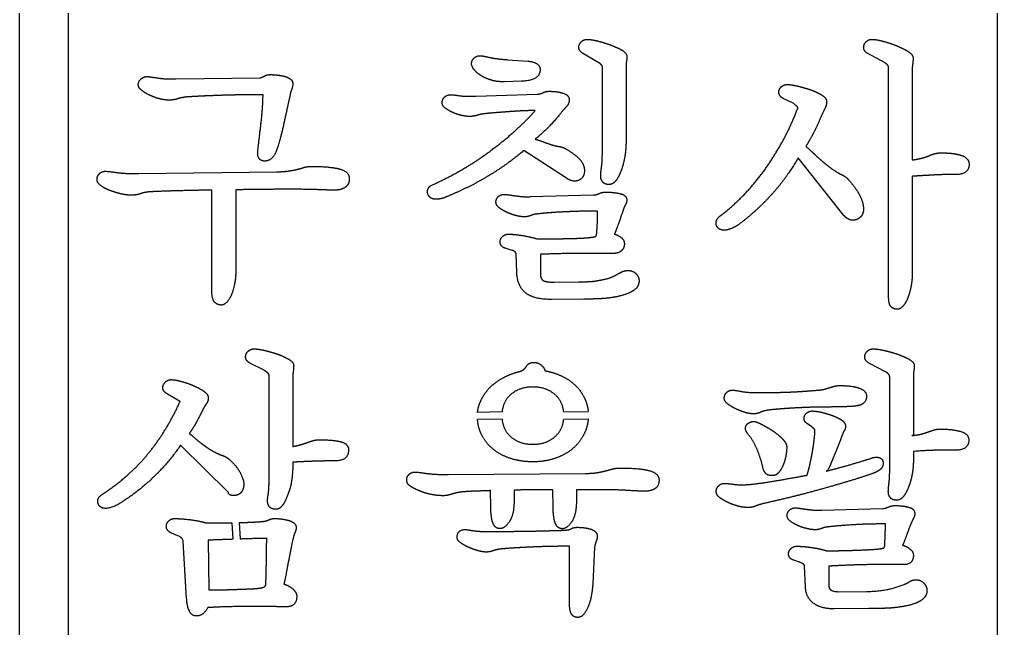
# Model space of a CAD drawing. Header units: millimetres. Extents: x 0 to 156, y -15 to 152.
# Drawn here: x 76.2 to 156.5, y 26 to 76 of the extents above; entities that cross this region are included whole.
import ezdxf

# ---------------------------------------------------------------- set-up
doc = ezdxf.new("R2010")
doc.units = ezdxf.units.MM
doc.layers.get('0').update_dxf_attribs({"linetype": 'CONTINUOUS'})

msp = doc.modelspace()

# ---------------------------------------------------------------- linework, layer by layer
for p, q in [((156.5, 0), (156.5, 152.5)), ((123.786, 72.416), (122.531, 73.15)), ((147.285, 72.392), (145.81, 73.205)), ((116.297, 72.661), (117.957, 72.545)), ((124.079, 65.149), (124.079, 72.057)), ((126.021, 72.08), (126.021, 65.944)), ((147.568, 53.198), (147.568, 71.987)), ((149.51, 71.963), (149.51, 64.434)), ((89.088, 71.089), (95.965, 71.184)), ((117.449, 70.903), (116.04, 70.856)), ((113.707, 69.67), (118.724, 69.833)), ((139.744, 69.098), (138.976, 69.449)), ((121.136, 62.933), (117.641, 65.216)), ((143.906, 59.86), (140.137, 64.597)), ((86.041, 63.318), (97.33, 63.461)), ((149.51, 63.084), (149.51, 55.154)), ((92.022, 53.77), (92.022, 61.954)), ((94.009, 61.981), (94.009, 55.585)), ((118.186, 61.417), (123.352, 61.558)), ((116.674, 57.009), (116.17, 57.168)), ((117.051, 55.228), (117.006, 56.683)), ((118.993, 56.68), (118.993, 55.099)), ((125.061, 56.76), (123.128, 56.76)), ((120.13, 54.396), (122.126, 54.417)), ((122.56, 53.005), (119.902, 52.981)), ((96.32, 47.158), (95.2, 47.726)), ((147.308, 47.032), (146.001, 47.73)), ((96.735, 38.708), (96.735, 46.708)), ((98.677, 46.683), (98.677, 40.907)), ((147.659, 38.997), (147.659, 46.593)), ((149.601, 46.707), (149.601, 41.8)), ((89.243, 44.704), (88.386, 45.21)), ((115.847, 43.746), (113.838, 43.706)), ((120.903, 43.746), (122.915, 43.773)), ((115.846, 43.146), (113.833, 43.105)), ((120.903, 43.145), (122.916, 43.173)), ((141.257, 42.514), (140.913, 42.756)), ((149.601, 41.8), (149.471, 41.793)), ((93.388, 37.122), (89.467, 41.011)), ((149.601, 40.495), (149.601, 39.753)), ((98.677, 39.61), (98.677, 39.49)), ((111.42, 38.6), (122.694, 38.691)), ((114.914, 35.915), (114.894, 37.279)), ((116.833, 37.311), (116.833, 36.487)), ((120.011, 37.348), (118.784, 37.348)), ((120.031, 35.908), (120.011, 37.348)), ((123.97, 37.348), (121.95, 37.348)), ((121.95, 37.348), (121.95, 36.483)), ((142.084, 35.676), (147.091, 35.816)), ((93.676, 34.641), (93.751, 33.281)), ((94.277, 34.652), (94.351, 33.301)), ((89.363, 33.519), (88.727, 33.787)), ((89.96, 28.431), (89.684, 33.098)), ((91.717, 33.207), (91.778, 29.118)), ((121.373, 28.147), (121.373, 32.712)), ((123.446, 32.633), (123.289, 29.61)), ((140.247, 31.408), (139.798, 31.571)), ((140.745, 29.377), (140.676, 31.062)), ((142.664, 31.077), (142.664, 29.453)), ((148.8, 31.205), (146.753, 31.205)), ((143.46, 28.979), (145.757, 29.002)), ((145.957, 27.588), (143.114, 27.565))]:
    msp.add_line(p, q)
msp.add_lwpolyline([(76.25, 12.96), (76.25, 136.658, -0.244698), (77.103, 138.296), (79.463, 139.949, -0.606815), (80.25, 139.54), (80.25, 15.842, -0.244698), (79.397, 14.204), (77.037, 12.551, -0.606815)], format="xyb", close=True)
for points in [[(122.146, 73.671), (122.146, 73.934), (122.346, 74.134)], [(122.346, 74.134), (122.546, 74.334), (122.832, 74.334)], [(122.832, 74.334), (123.156, 74.334), (123.676, 74.204)], [(123.676, 74.204), (124.196, 74.074), (124.711, 73.887)], [(124.711, 73.887), (125.225, 73.7), (125.657, 73.458)], [(145.521, 73.67), (145.521, 73.933), (145.721, 74.134)], [(145.721, 74.134), (145.921, 74.334), (146.208, 74.334)], [(146.208, 74.334), (146.524, 74.334), (147.079, 74.189)], [(147.079, 74.189), (147.633, 74.044), (148.161, 73.833)], [(148.161, 73.833), (148.689, 73.622), (149.134, 73.36)], [(122.531, 73.15), (122.146, 73.374), (122.146, 73.671)], [(125.657, 73.458), (126.089, 73.215), (126.089, 72.921)], [(145.81, 73.205), (145.521, 73.374), (145.521, 73.67)], [(149.134, 73.36), (149.578, 73.099), (149.578, 72.805)], [(113.344, 72.329), (113.344, 72.591), (113.545, 72.79)], [(113.563, 71.836), (113.344, 72.108), (113.344, 72.329)], [(113.545, 72.79), (113.745, 72.989), (114.031, 72.989)], [(114.031, 72.989), (114.236, 72.989), (114.804, 72.857)], [(114.804, 72.857), (115.373, 72.724), (116.297, 72.661)], [(117.957, 72.545), (118.384, 72.519), (118.677, 72.349)], [(118.677, 72.349), (118.971, 72.179), (118.971, 71.862)], [(124.012, 72.233), (123.946, 72.314), (123.786, 72.416)], [(124.079, 72.057), (124.079, 72.152), (124.012, 72.233)], [(126.055, 72.517), (126.021, 72.312), (126.021, 72.08)], [(126.089, 72.921), (126.089, 72.721), (126.055, 72.517)], [(147.51, 72.193), (147.452, 72.287), (147.285, 72.392)], [(149.544, 72.332), (149.51, 72.128), (149.51, 71.963)], [(149.578, 72.805), (149.578, 72.537), (149.544, 72.332)], [(96.322, 71.31), (96.527, 71.436), (96.87, 71.436)], [(96.87, 71.436), (97.142, 71.436), (97.444, 71.398)], [(114.143, 71.342), (113.783, 71.564), (113.563, 71.836)], [(118.971, 71.862), (118.971, 70.929), (117.449, 70.903)], [(147.568, 71.987), (147.568, 72.099), (147.51, 72.193)], [(85.994, 70.608), (85.994, 70.874), (86.21, 71.075)], [(86.21, 71.075), (86.426, 71.275), (86.704, 71.275)], [(86.704, 71.275), (86.903, 71.275), (87.524, 71.171)], [(87.524, 71.171), (88.144, 71.066), (89.088, 71.089)], [(95.965, 71.184), (96.118, 71.184), (96.322, 71.31)], [(97.444, 71.398), (97.746, 71.36), (97.995, 71.298)], [(97.995, 71.298), (98.244, 71.235), (98.458, 71.087)], [(98.458, 71.087), (98.671, 70.939), (98.671, 70.703)], [(98.671, 70.703), (98.671, 70.454), (98.597, 70.282)], [(114.976, 70.977), (114.504, 71.12), (114.143, 71.342)], [(116.04, 70.856), (115.448, 70.834), (114.976, 70.977)], [(138.765, 70.439), (138.968, 70.624), (139.248, 70.624)], [(139.248, 70.624), (139.544, 70.624), (140.063, 70.506)], [(86.293, 70.126), (85.994, 70.355), (85.994, 70.608)], [(86.954, 69.732), (86.591, 69.897), (86.293, 70.126)], [(98.597, 70.282), (98.524, 70.11), (98.459, 69.809)], [(118.724, 69.833), (119.043, 69.852), (119.22, 69.96)], [(119.22, 69.96), (119.397, 70.068), (119.74, 70.068)], [(119.74, 70.068), (120.382, 70.068), (120.87, 69.91)], [(120.87, 69.91), (121.358, 69.752), (121.358, 69.382)], [(138.562, 69.984), (138.562, 70.253), (138.765, 70.439)], [(138.976, 69.449), (138.562, 69.656), (138.562, 69.984)], [(140.063, 70.506), (140.582, 70.388), (141.107, 70.209)], [(141.107, 70.209), (141.633, 70.03), (142.058, 69.777)], [(87.732, 69.456), (87.317, 69.567), (86.954, 69.732)], [(88.478, 69.345), (88.148, 69.345), (87.732, 69.456)], [(89.222, 69.45), (88.956, 69.345), (88.478, 69.345)], [(89.952, 69.6), (89.487, 69.555), (89.222, 69.45)], [(90.921, 69.657), (90.237, 69.623), (89.952, 69.6)], [(92.513, 69.725), (91.605, 69.691), (90.921, 69.657)], [(94.452, 69.772), (93.421, 69.76), (92.513, 69.725)], [(96.229, 69.783), (95.483, 69.783), (94.452, 69.772)], [(96.081, 67.567), (96.229, 68.876), (96.229, 69.783)], [(98.459, 69.809), (98.232, 68.784), (97.969, 67.548)], [(110.933, 69.124), (110.933, 69.415), (111.136, 69.601)], [(111.198, 68.676), (110.933, 68.867), (110.933, 69.124)], [(111.136, 69.601), (111.339, 69.788), (111.62, 69.788)], [(111.62, 69.788), (111.813, 69.788), (112.352, 69.707)], [(112.352, 69.707), (112.891, 69.627), (113.707, 69.67)], [(121.358, 69.382), (121.358, 69.034), (121.111, 68.787)], [(140.114, 68.764), (140.075, 68.814), (139.744, 69.098)], [(142.058, 69.777), (142.482, 69.525), (142.482, 69.233)], [(142.482, 69.233), (142.482, 68.929), (142.334, 68.645)], [(111.768, 68.343), (111.463, 68.484), (111.198, 68.676)], [(112.444, 68.103), (112.074, 68.202), (111.768, 68.343)], [(114.308, 68.213), (113.988, 68.169), (113.769, 68.087)], [(115.323, 68.31), (114.711, 68.262), (114.308, 68.213)], [(115.027, 65.273), (117.191, 66.921), (118.575, 68.491)], [(116.541, 68.402), (115.934, 68.357), (115.323, 68.31)], [(117.754, 68.469), (117.149, 68.446), (116.541, 68.402)], [(118.575, 68.491), (118.359, 68.491), (117.754, 68.469)], [(121.111, 68.787), (120.864, 68.54), (120.501, 68.071)], [(137.529, 63.803), (139.13, 66.102), (140.077, 68.581)], [(140.077, 68.581), (140.154, 68.713), (140.114, 68.764)], [(142.334, 68.645), (142.186, 68.361), (141.915, 67.73)], [(95.797, 65.165), (95.933, 66.258), (96.081, 67.567)], [(97.969, 67.548), (97.707, 66.313), (97.362, 65.276)], [(113.144, 68.005), (112.814, 68.005), (112.444, 68.103)], [(113.769, 68.087), (113.549, 68.005), (113.144, 68.005)], [(120.501, 68.071), (119.594, 66.954), (118.561, 66.129)], [(141.915, 67.73), (141.655, 67.119), (141.361, 66.562)], [(118.561, 66.129), (118.8, 66.086), (119.186, 65.936)], [(119.186, 65.936), (119.572, 65.787), (119.999, 65.653)], [(126.021, 65.944), (126.021, 65.289), (125.914, 64.675)], [(141.361, 66.562), (141.066, 66.005), (140.777, 65.547)], [(96.37, 64.342), (95.728, 64.342), (95.797, 65.165)], [(97.362, 65.276), (97.034, 64.342), (96.37, 64.342)], [(110.001, 62.321), (112.863, 63.625), (115.027, 65.273)], [(117.641, 65.216), (116.333, 64.081), (114.689, 63.098)], [(119.999, 65.653), (120.316, 65.559), (120.532, 65.535)], [(120.532, 65.535), (120.749, 65.511), (121.043, 65.362)], [(121.043, 65.362), (121.796, 64.928), (122.203, 64.496)], [(124.011, 63.849), (124.079, 64.315), (124.079, 65.149)], [(140.777, 65.547), (140.939, 65.42), (141.268, 65.107)], [(141.268, 65.107), (141.596, 64.794), (141.871, 64.55)], [(151.352, 64.948), (151.611, 65.014), (151.894, 65.014)], [(151.894, 65.014), (152.393, 65.014), (152.786, 64.965)], [(122.203, 64.496), (122.61, 64.064), (122.61, 63.538)], [(125.914, 64.675), (125.808, 64.06), (125.629, 63.571)], [(140.137, 64.597), (139.276, 63.054), (137.986, 61.614)], [(141.871, 64.55), (142.145, 64.306), (142.442, 64.066)], [(149.51, 64.434), (149.88, 64.474), (150.276, 64.575)], [(150.276, 64.575), (150.673, 64.676), (150.86, 64.763)], [(150.86, 64.763), (151.094, 64.882), (151.352, 64.948)], [(152.786, 64.965), (153.179, 64.917), (153.483, 64.825)], [(153.483, 64.825), (154.173, 64.618), (154.173, 64.065)], [(82.806, 63.303), (83.006, 63.503), (83.292, 63.503)], [(83.292, 63.503), (83.507, 63.503), (84.221, 63.4)], [(84.221, 63.4), (84.935, 63.296), (86.041, 63.318)], [(97.33, 63.461), (97.88, 63.461), (98.346, 63.528)], [(98.346, 63.528), (98.812, 63.596), (99.081, 63.668)], [(99.081, 63.668), (99.35, 63.739), (99.616, 63.82)], [(99.616, 63.82), (99.881, 63.901), (100.191, 63.901)], [(100.191, 63.901), (101.792, 63.901), (102.551, 63.678)], [(102.551, 63.678), (103.311, 63.454), (103.311, 62.893)], [(122.61, 63.538), (122.61, 63.175), (122.384, 62.934)], [(123.943, 63.104), (123.943, 63.383), (124.011, 63.849)], [(125.629, 63.571), (125.45, 63.083), (125.2, 62.75)], [(133.75, 59.837), (135.928, 61.504), (137.529, 63.803)], [(142.442, 64.066), (142.739, 63.826), (142.949, 63.679)], [(142.949, 63.679), (143.397, 63.365), (143.715, 63.224)], [(154.173, 64.065), (154.173, 63.229), (153.031, 63.229)], [(82.606, 62.839), (82.606, 63.103), (82.806, 63.303)], [(82.949, 62.297), (82.606, 62.532), (82.606, 62.839)], [(103.311, 62.893), (103.311, 62.401), (102.969, 62.177)], [(114.689, 63.098), (113.045, 62.114), (111.264, 61.395)], [(121.786, 62.692), (121.511, 62.692), (121.136, 62.933)], [(122.384, 62.934), (122.158, 62.692), (121.786, 62.692)], [(124.101, 62.628), (123.943, 62.839), (123.943, 63.104)], [(124.629, 62.417), (124.259, 62.417), (124.101, 62.628)], [(125.2, 62.75), (124.951, 62.417), (124.629, 62.417)], [(143.715, 63.224), (144.034, 63.082), (144.24, 62.85)], [(144.24, 62.85), (144.907, 62.112), (145.207, 61.512)], [(150.537, 63.151), (149.99, 63.123), (149.51, 63.084)], [(151.49, 63.207), (151.084, 63.179), (150.537, 63.151)], [(152.386, 63.229), (152.015, 63.229), (151.49, 63.207)], [(153.031, 63.229), (152.758, 63.229), (152.386, 63.229)], [(83.721, 61.904), (83.293, 62.063), (82.949, 62.297)], [(84.6, 61.64), (84.15, 61.744), (83.721, 61.904)], [(86.959, 61.815), (86.463, 61.771), (86.163, 61.654)], [(89.141, 61.894), (87.731, 61.855), (86.959, 61.815)], [(92.022, 61.954), (90.551, 61.934), (89.141, 61.894)], [(96.281, 62.012), (95.054, 62), (94.009, 61.981)], [(98.553, 62.023), (97.507, 62.023), (96.281, 62.012)], [(100.761, 61.988), (99.932, 62.023), (98.553, 62.023)], [(102.17, 61.954), (101.59, 61.954), (100.761, 61.988)], [(102.969, 62.177), (102.627, 61.954), (102.17, 61.954)], [(109.851, 61.45), (109.66, 61.716), (109.75, 61.984)], [(109.75, 61.984), (109.84, 62.252), (110.001, 62.321)], [(85.408, 61.536), (85.05, 61.536), (84.6, 61.64)], [(86.163, 61.654), (85.863, 61.536), (85.408, 61.536)], [(110.478, 61.203), (110.08, 61.191), (109.851, 61.45)], [(111.264, 61.395), (110.877, 61.215), (110.478, 61.203)], [(115.346, 60.987), (115.346, 61.226), (115.534, 61.414)], [(115.534, 61.414), (115.723, 61.602), (116.032, 61.602)], [(116.032, 61.602), (116.208, 61.602), (116.665, 61.526)], [(116.665, 61.526), (116.992, 61.479), (117.339, 61.438)], [(117.339, 61.438), (117.685, 61.396), (118.186, 61.417)], [(123.352, 61.558), (123.5, 61.559), (123.596, 61.592)], [(123.596, 61.592), (123.693, 61.625), (123.809, 61.672)], [(123.809, 61.672), (123.921, 61.729), (124.058, 61.76)], [(124.058, 61.76), (124.195, 61.791), (124.379, 61.791)], [(124.379, 61.791), (124.993, 61.791), (125.541, 61.665)], [(125.541, 61.665), (126.089, 61.538), (126.089, 61.128)], [(126.089, 61.128), (126.089, 60.949), (125.949, 60.725)], [(137.986, 61.614), (136.696, 60.173), (135.219, 59.103)], [(145.207, 61.512), (145.507, 60.911), (145.507, 60.393)], [(115.644, 60.474), (115.346, 60.684), (115.346, 60.987)], [(116.281, 60.111), (115.942, 60.263), (115.644, 60.474)], [(122.303, 60.216), (121.519, 60.193), (120.826, 60.159)], [(123.692, 60.238), (123.086, 60.238), (122.303, 60.216)], [(123.67, 59.325), (123.692, 59.886), (123.692, 60.238)], [(125.816, 60.418), (125.602, 59.749), (125.381, 59.144)], [(125.874, 60.576), (125.844, 60.514), (125.816, 60.418)], [(125.949, 60.725), (125.905, 60.637), (125.874, 60.576)], [(145.507, 60.393), (145.507, 59.943), (145.229, 59.711)], [(117.005, 59.86), (116.62, 59.959), (116.281, 60.111)], [(117.624, 59.761), (117.39, 59.761), (117.005, 59.86)], [(118.003, 59.799), (117.861, 59.761), (117.624, 59.761)], [(118.369, 59.922), (118.144, 59.838), (118.003, 59.799)], [(118.718, 59.991), (118.463, 59.969), (118.369, 59.922)], [(119.594, 60.08), (119.055, 60.035), (118.718, 59.991)], [(120.826, 60.159), (120.132, 60.125), (119.594, 60.08)], [(133.413, 59.302), (133.427, 59.578), (133.75, 59.837)], [(144.272, 59.569), (144.108, 59.658), (143.906, 59.86)], [(144.616, 59.479), (144.436, 59.479), (144.272, 59.569)], [(145.229, 59.711), (144.95, 59.479), (144.616, 59.479)], [(123.604, 58.308), (123.648, 58.764), (123.67, 59.325)], [(125.381, 59.144), (125.161, 58.538), (125.066, 58.338)], [(133.578, 58.839), (133.399, 59.025), (133.413, 59.302)], [(134.311, 58.69), (133.853, 58.592), (133.578, 58.839)], [(135.219, 59.103), (134.769, 58.787), (134.311, 58.69)], [(115.687, 57.719), (115.687, 57.964), (115.89, 58.151)], [(115.89, 58.151), (116.092, 58.337), (116.374, 58.337)], [(116.374, 58.337), (116.821, 58.337), (117.503, 58.229)], [(117.503, 58.229), (118.184, 58.121), (118.754, 57.943)], [(118.754, 57.943), (119.531, 57.943), (120.086, 57.953)], [(120.086, 57.953), (120.642, 57.962), (121.232, 57.974)], [(121.232, 57.974), (121.821, 57.985), (122.304, 58.007)], [(122.304, 58.007), (122.788, 58.029), (123.123, 58.074)], [(123.123, 58.074), (123.466, 58.114), (123.528, 58.159)], [(123.528, 58.159), (123.59, 58.204), (123.604, 58.308)], [(125.066, 58.338), (125.283, 58.291), (125.584, 58.091)], [(125.584, 58.091), (125.884, 57.891), (125.884, 57.538)], [(116.17, 57.168), (115.687, 57.283), (115.687, 57.719)], [(117.006, 56.683), (117.006, 56.906), (116.674, 57.009)], [(125.884, 57.538), (125.884, 57.182), (125.641, 56.971)], [(120.77, 56.737), (119.637, 56.714), (118.993, 56.68)], [(123.128, 56.76), (121.904, 56.76), (120.77, 56.737)], [(125.641, 56.971), (125.398, 56.76), (125.061, 56.76)], [(94.009, 55.585), (94.009, 54.249), (93.639, 53.383)], [(117.811, 53.49), (117.102, 54.022), (117.051, 55.228)], [(118.993, 55.099), (118.993, 54.693), (119.199, 54.544)], [(123.111, 54.45), (123.545, 54.482), (124.105, 54.601)], [(124.105, 54.601), (124.722, 54.703), (125.233, 55.005)], [(125.233, 55.005), (125.487, 55.161), (125.704, 55.256)], [(125.704, 55.256), (125.921, 55.351), (126.221, 55.351)], [(126.221, 55.351), (126.573, 55.351), (126.831, 55.092)], [(126.831, 55.092), (127.09, 54.834), (127.09, 54.506)], [(149.51, 55.154), (149.51, 54.551), (149.402, 54.021)], [(92.257, 52.753), (92.022, 52.988), (92.022, 53.77)], [(119.199, 54.544), (119.406, 54.396), (120.13, 54.396)], [(122.126, 54.417), (122.677, 54.419), (123.111, 54.45)], [(127.09, 54.506), (127.09, 53.993), (126.607, 53.686)], [(149.402, 54.021), (149.294, 53.49), (149.136, 53.089)], [(93.639, 53.383), (93.268, 52.518), (92.822, 52.518)], [(119.902, 52.981), (118.521, 52.959), (117.811, 53.49)], [(124.004, 53.039), (123.369, 53.005), (122.56, 53.005)], [(125.196, 53.189), (124.639, 53.074), (124.004, 53.039)], [(126.607, 53.686), (126.125, 53.379), (125.196, 53.189)], [(147.77, 52.372), (147.568, 52.574), (147.568, 53.198)], [(149.136, 53.089), (148.978, 52.688), (148.747, 52.429)], [(92.822, 52.518), (92.493, 52.518), (92.257, 52.753)], [(148.277, 52.17), (147.971, 52.17), (147.77, 52.372)], [(148.747, 52.429), (148.516, 52.17), (148.277, 52.17)], [(94.801, 48.254), (94.801, 48.517), (95.002, 48.717)], [(95.2, 47.726), (94.801, 47.925), (94.801, 48.254)], [(95.002, 48.717), (95.202, 48.917), (95.488, 48.917)], [(95.488, 48.917), (95.806, 48.917), (96.325, 48.799)], [(96.325, 48.799), (96.845, 48.681), (97.365, 48.503)], [(97.365, 48.503), (97.886, 48.325), (98.315, 48.083)], [(145.612, 48.253), (145.612, 48.517), (145.812, 48.717)], [(146.001, 47.73), (145.612, 47.925), (145.612, 48.253)], [(145.812, 48.717), (146.012, 48.917), (146.298, 48.917)], [(146.298, 48.917), (146.611, 48.917), (147.157, 48.798)], [(147.157, 48.798), (147.703, 48.68), (148.23, 48.504)], [(148.23, 48.504), (148.758, 48.328), (149.213, 48.087)], [(98.315, 48.083), (98.745, 47.842), (98.745, 47.548)], [(98.745, 47.548), (98.745, 47.284), (98.711, 47.068)], [(117.611, 47.219), (117.757, 47.338), (117.857, 47.497)], [(117.857, 47.497), (118.027, 47.804), (118.421, 47.804)], [(118.421, 47.804), (118.833, 47.804), (119.095, 47.557)], [(119.095, 47.557), (119.357, 47.309), (119.357, 47.112)], [(149.213, 48.087), (149.669, 47.846), (149.669, 47.549)], [(149.669, 47.549), (149.669, 47.28), (149.635, 47.076)], [(96.64, 46.929), (96.544, 47.025), (96.32, 47.158)], [(96.735, 46.708), (96.735, 46.834), (96.64, 46.929)], [(98.711, 47.068), (98.677, 46.851), (98.677, 46.683)], [(115.85, 46.494), (116.488, 46.856), (117.248, 47.046)], [(117.248, 47.046), (117.465, 47.1), (117.611, 47.219)], [(119.357, 47.112), (119.991, 47.022), (120.683, 46.711)], [(120.683, 46.711), (121.376, 46.4), (121.873, 45.914)], [(147.6, 46.8), (147.541, 46.896), (147.308, 47.032)], [(147.659, 46.593), (147.659, 46.705), (147.6, 46.8)], [(149.635, 47.076), (149.601, 46.872), (149.601, 46.707)], [(88.001, 45.728), (88.001, 45.96), (88.2, 46.175)], [(88.2, 46.175), (88.399, 46.39), (88.688, 46.39)], [(88.688, 46.39), (88.982, 46.39), (89.486, 46.258)], [(89.486, 46.258), (89.99, 46.127), (90.473, 45.922)], [(90.473, 45.922), (90.955, 45.717), (91.348, 45.456)], [(114.771, 45.656), (115.211, 46.132), (115.85, 46.494)], [(118.375, 45.787), (117.239, 45.787), (116.536, 45.145)], [(120.213, 45.143), (119.507, 45.787), (118.375, 45.787)], [(121.873, 45.914), (122.371, 45.427), (122.65, 44.797)], [(142.357, 45.622), (142.603, 45.694), (142.767, 45.746)], [(142.767, 45.746), (142.931, 45.799), (143.124, 45.851)], [(143.124, 45.851), (143.316, 45.903), (143.569, 45.903)], [(143.569, 45.903), (144.607, 45.903), (145.182, 45.684)], [(88.386, 45.21), (88.001, 45.432), (88.001, 45.728)], [(91.348, 45.456), (91.74, 45.195), (91.74, 44.888)], [(114.076, 44.597), (114.331, 45.179), (114.771, 45.656)], [(116.536, 45.145), (115.935, 44.597), (115.847, 43.746)], [(120.903, 43.746), (120.815, 44.594), (120.213, 45.143)], [(134.081, 44.864), (134.081, 45.123), (134.266, 45.326)], [(134.266, 45.326), (134.451, 45.528), (134.768, 45.528)], [(134.768, 45.528), (134.936, 45.528), (135.471, 45.426)], [(135.471, 45.426), (136.005, 45.324), (136.837, 45.324)], [(136.837, 45.324), (137.486, 45.324), (138.032, 45.334)], [(138.032, 45.334), (138.577, 45.344), (139.251, 45.366)], [(139.251, 45.366), (139.925, 45.389), (140.577, 45.435)], [(140.577, 45.435), (141.23, 45.481), (141.763, 45.528)], [(141.763, 45.528), (142.11, 45.55), (142.357, 45.622)], [(145.757, 45.057), (145.757, 44.385), (145.066, 44.259)], [(145.182, 45.684), (145.757, 45.465), (145.757, 45.057)], [(86.876, 40.396), (88.385, 42.283), (89.384, 44.52)], [(89.408, 44.601), (89.382, 44.625), (89.243, 44.704)], [(89.384, 44.52), (89.434, 44.577), (89.408, 44.601)], [(91.585, 44.411), (91.429, 44.192), (91.214, 43.762)], [(91.74, 44.888), (91.74, 44.63), (91.585, 44.411)], [(113.838, 43.706), (113.885, 44.159), (114.076, 44.597)], [(122.65, 44.797), (122.867, 44.304), (122.915, 43.773)], [(134.376, 44.386), (134.081, 44.612), (134.081, 44.864)], [(135.039, 43.989), (134.672, 44.161), (134.376, 44.386)], [(142.205, 44.141), (141.757, 44.141), (141.122, 44.118)], [(143.902, 44.164), (143.091, 44.141), (142.205, 44.141)], [(145.066, 44.259), (144.713, 44.188), (143.902, 44.164)], [(91.214, 43.762), (90.961, 43.256), (90.703, 42.787)], [(135.779, 43.701), (135.406, 43.818), (135.039, 43.989)], [(136.451, 43.585), (136.151, 43.585), (135.779, 43.701)], [(137.052, 43.704), (136.83, 43.585), (136.451, 43.585)], [(137.703, 43.888), (137.274, 43.823), (137.052, 43.704)], [(138.638, 43.98), (138.064, 43.934), (137.703, 43.888)], [(139.849, 44.061), (139.212, 44.026), (138.638, 43.98)], [(141.122, 44.118), (140.487, 44.095), (139.849, 44.061)], [(140.631, 43.222), (140.631, 43.472), (140.838, 43.644)], [(140.838, 43.644), (141.046, 43.817), (141.318, 43.817)], [(141.318, 43.817), (141.562, 43.817), (142.011, 43.72)], [(142.011, 43.72), (142.46, 43.623), (142.885, 43.47)], [(142.885, 43.47), (143.309, 43.317), (143.669, 43.097)], [(90.703, 42.787), (90.445, 42.317), (90.171, 41.974)], [(114.162, 41.878), (113.884, 42.444), (113.833, 43.105)], [(115.846, 43.146), (115.933, 42.276), (116.537, 41.724)], [(120.211, 41.726), (120.816, 42.278), (120.903, 43.145)], [(122.916, 43.173), (122.865, 42.519), (122.586, 41.941)], [(135.824, 42.422), (135.839, 42.634), (135.982, 42.759)], [(135.982, 42.759), (136.125, 42.884), (136.343, 42.94)], [(136.343, 42.94), (136.562, 42.997), (136.791, 42.886)], [(136.791, 42.886), (137.174, 42.718), (137.582, 42.486)], [(140.728, 42.911), (140.631, 43.007), (140.631, 43.222)], [(140.913, 42.756), (140.824, 42.814), (140.728, 42.911)], [(143.669, 43.097), (144.029, 42.876), (144.029, 42.587)], [(144.029, 42.587), (144.029, 42.364), (143.935, 42.218)], [(90.171, 41.974), (90.292, 41.896), (90.539, 41.673)], [(115.105, 40.69), (114.501, 41.186), (114.162, 41.878)], [(122.586, 41.941), (122.244, 41.231), (121.64, 40.723)], [(135.974, 42.001), (135.809, 42.21), (135.824, 42.422)], [(136.763, 40.685), (136.436, 41.449), (135.974, 42.001)], [(137.582, 42.486), (137.989, 42.253), (138.351, 41.975)], [(138.351, 41.975), (138.713, 41.697), (138.96, 41.412)], [(141.479, 42.319), (141.441, 42.376), (141.257, 42.514)], [(141.463, 41.46), (141.518, 41.907), (141.518, 42.201)], [(141.518, 42.201), (141.518, 42.261), (141.479, 42.319)], [(143.728, 41.766), (143.595, 41.369), (143.427, 40.957)], [(143.935, 42.218), (143.842, 42.072), (143.728, 41.766)], [(149.471, 41.793), (149.954, 41.84), (150.275, 41.93)], [(150.275, 41.93), (150.595, 42.021), (150.831, 42.101)], [(150.831, 42.101), (151.067, 42.181), (151.291, 42.257)], [(151.291, 42.257), (151.515, 42.333), (151.802, 42.333)], [(151.802, 42.333), (152.718, 42.333), (153.434, 42.15)], [(153.434, 42.15), (154.149, 41.968), (154.149, 41.43)], [(89.467, 41.011), (87.485, 38.111), (84.423, 36.189)], [(90.539, 41.673), (90.785, 41.451), (91.1, 41.209)], [(91.1, 41.209), (91.415, 40.967), (91.661, 40.8)], [(98.677, 40.907), (98.961, 40.945), (99.293, 41.042)], [(99.293, 41.042), (99.624, 41.138), (99.882, 41.232)], [(99.882, 41.232), (100.14, 41.325), (100.355, 41.389)], [(100.355, 41.389), (100.57, 41.452), (100.856, 41.452)], [(100.856, 41.452), (101.991, 41.452), (102.62, 41.288)], [(102.62, 41.288), (103.248, 41.123), (103.248, 40.628)], [(116.537, 41.724), (117.242, 41.081), (118.375, 41.081)], [(118.375, 41.081), (119.504, 41.081), (120.211, 41.726)], [(138.96, 41.412), (139.207, 41.126), (139.207, 40.855)], [(141.316, 40.461), (141.409, 41.014), (141.463, 41.46)], [(143.427, 40.957), (143.26, 40.545), (143.078, 40.102)], [(154.149, 41.43), (154.149, 40.594), (153.03, 40.594)], [(82.986, 36.935), (85.367, 38.508), (86.876, 40.396)], [(91.661, 40.8), (91.907, 40.632), (92.249, 40.446)], [(92.249, 40.446), (92.579, 40.272), (92.865, 40.177)], [(92.865, 40.177), (93.151, 40.081), (93.341, 39.939)], [(103.248, 40.628), (103.248, 39.713), (102.107, 39.713)], [(116.545, 39.918), (115.709, 40.193), (115.105, 40.69)], [(121.64, 40.723), (121.036, 40.215), (120.204, 39.929)], [(137.256, 39.143), (137.09, 39.921), (136.763, 40.685)], [(139.207, 40.855), (139.207, 40.509), (139.132, 40.11)], [(141.1, 39.389), (141.222, 39.908), (141.316, 40.461)], [(151.73, 40.594), (150.907, 40.594), (149.601, 40.495)], [(153.03, 40.594), (152.553, 40.594), (151.73, 40.594)], [(93.341, 39.939), (93.993, 39.412), (94.322, 38.815)], [(98.677, 39.49), (98.677, 38.776), (98.583, 38.134)], [(99.83, 39.667), (99.252, 39.644), (98.677, 39.61)], [(100.838, 39.702), (100.408, 39.69), (99.83, 39.667)], [(101.563, 39.713), (101.269, 39.713), (100.838, 39.702)], [(102.107, 39.713), (101.857, 39.713), (101.563, 39.713)], [(118.375, 39.644), (117.38, 39.644), (116.545, 39.918)], [(120.204, 39.929), (119.372, 39.644), (118.375, 39.644)], [(138.91, 39.368), (138.763, 39.023), (138.548, 38.765)], [(139.132, 40.11), (139.058, 39.712), (138.91, 39.368)], [(140.877, 38.54), (140.977, 38.871), (141.1, 39.389)], [(142.436, 38.87), (143.299, 39.087), (144.334, 39.385)], [(143.078, 40.102), (142.896, 39.66), (142.727, 39.256)], [(144.334, 39.385), (145.37, 39.684), (146.115, 39.925)], [(146.115, 39.925), (146.489, 40.073), (146.783, 39.993)], [(146.783, 39.993), (147.078, 39.914), (147.116, 39.608)], [(147.116, 39.608), (147.144, 39.212), (146.886, 39.013)], [(149.601, 39.753), (149.601, 39.152), (149.492, 38.585)], [(94.322, 38.815), (94.651, 38.218), (94.651, 37.809)], [(96.671, 37.061), (96.735, 37.511), (96.735, 38.708)], [(108.022, 38.137), (108.022, 38.432), (108.225, 38.618)], [(108.225, 38.618), (108.428, 38.805), (108.709, 38.805)], [(108.709, 38.805), (108.907, 38.805), (109.544, 38.703)], [(109.544, 38.703), (110.181, 38.6), (111.42, 38.6)], [(122.694, 38.691), (123.308, 38.693), (123.729, 38.768)], [(123.729, 38.768), (124.15, 38.843), (124.475, 38.934)], [(124.475, 38.934), (124.801, 39.024), (125.03, 39.079)], [(125.03, 39.079), (125.259, 39.134), (125.539, 39.134)], [(125.539, 39.134), (127.106, 39.134), (127.917, 38.924)], [(127.917, 38.924), (128.728, 38.714), (128.728, 38.126)], [(138.02, 38.508), (137.371, 38.508), (137.256, 39.143)], [(138.548, 38.765), (138.333, 38.508), (138.02, 38.508)], [(138.579, 38.129), (139.838, 38.349), (140.877, 38.54)], [(142.727, 39.256), (142.559, 38.852), (142.436, 38.87)], [(146.215, 38.667), (145.295, 38.346), (144.221, 38.026)], [(146.886, 39.013), (146.628, 38.813), (146.215, 38.667)], [(147.602, 37.897), (147.659, 38.34), (147.659, 38.997)], [(149.492, 38.585), (149.384, 38.018), (149.204, 37.562)], [(94.651, 37.809), (94.651, 37.415), (94.443, 37.144)], [(98.583, 38.134), (98.489, 37.491), (98.313, 37.107)], [(108.369, 37.606), (108.022, 37.818), (108.022, 38.137)], [(128.728, 38.126), (128.728, 37.658), (128.409, 37.445)], [(133.621, 37.672), (133.821, 37.871), (134.108, 37.871)], [(134.108, 37.871), (134.318, 37.871), (134.887, 37.792)], [(134.887, 37.792), (135.456, 37.712), (136.289, 37.8)], [(136.289, 37.8), (137.32, 37.909), (138.579, 38.129)], [(144.221, 38.026), (143.148, 37.706), (141.923, 37.364)], [(147.545, 37.177), (147.545, 37.453), (147.602, 37.897)], [(82.671, 36.451), (82.685, 36.735), (82.986, 36.935)], [(93.805, 36.872), (93.431, 36.872), (93.388, 37.122)], [(94.443, 37.144), (94.236, 36.872), (93.805, 36.872)], [(96.598, 36.435), (96.598, 36.627), (96.671, 37.061)], [(98.313, 37.107), (98.107, 36.463), (97.858, 36.106)], [(109.144, 37.224), (108.716, 37.394), (108.369, 37.606)], [(110.07, 36.958), (109.571, 37.055), (109.144, 37.224)], [(110.983, 36.861), (110.569, 36.861), (110.07, 36.958)], [(111.77, 37.003), (111.573, 36.939), (111.396, 36.9)], [(112.207, 37.114), (111.967, 37.066), (111.77, 37.003)], [(112.839, 37.188), (112.446, 37.162), (112.207, 37.114)], [(113.965, 37.244), (113.396, 37.233), (112.839, 37.188)], [(114.894, 37.279), (114.535, 37.256), (113.965, 37.244)], [(117.698, 37.337), (117.154, 37.325), (116.833, 37.311)], [(118.784, 37.348), (118.242, 37.348), (117.698, 37.337)], [(126.193, 37.29), (125.318, 37.348), (123.97, 37.348)], [(127.609, 37.232), (127.068, 37.232), (126.193, 37.29)], [(128.409, 37.445), (128.091, 37.232), (127.609, 37.232)], [(133.421, 37.209), (133.421, 37.472), (133.621, 37.672)], [(133.738, 36.683), (133.421, 36.903), (133.421, 37.209)], [(141.923, 37.364), (140.698, 37.022), (139.586, 36.75)], [(147.703, 36.701), (147.545, 36.911), (147.545, 37.177)], [(149.204, 37.562), (149.024, 37.105), (148.787, 36.798)], [(82.836, 35.982), (82.657, 36.167), (82.671, 36.451)], [(84.423, 36.189), (83.305, 35.575), (82.836, 35.982)], [(96.756, 35.959), (96.598, 36.17), (96.598, 36.435)], [(111.396, 36.9), (111.219, 36.861), (110.983, 36.861)], [(116.833, 36.487), (116.833, 35.301), (116.449, 34.732)], [(121.95, 36.483), (121.95, 35.293), (121.566, 34.721)], [(134.445, 36.281), (134.055, 36.463), (133.738, 36.683)], [(135.257, 35.993), (134.836, 36.098), (134.445, 36.281)], [(137.409, 36.242), (136.913, 36.124), (136.652, 36.006)], [(139.586, 36.75), (138.474, 36.478), (137.409, 36.242)], [(148.232, 36.491), (147.861, 36.491), (147.703, 36.701)], [(148.787, 36.798), (148.551, 36.491), (148.232, 36.491)], [(97.285, 35.749), (96.914, 35.749), (96.756, 35.959)], [(97.858, 36.106), (97.61, 35.749), (97.285, 35.749)], [(115.11, 34.579), (114.938, 34.996), (114.914, 35.915)], [(120.227, 34.567), (120.055, 34.984), (120.031, 35.908)], [(135.996, 35.888), (135.679, 35.888), (135.257, 35.993)], [(136.652, 36.006), (136.391, 35.888), (135.996, 35.888)], [(139.244, 35.246), (139.244, 35.485), (139.432, 35.673)], [(139.432, 35.673), (139.621, 35.861), (139.93, 35.861)], [(139.93, 35.861), (140.083, 35.861), (140.539, 35.785)], [(140.539, 35.785), (140.864, 35.739), (141.224, 35.697)], [(141.224, 35.697), (141.584, 35.654), (142.084, 35.676)], [(147.091, 35.816), (147.239, 35.818), (147.335, 35.851)], [(147.335, 35.851), (147.432, 35.884), (147.547, 35.931)], [(147.547, 35.931), (147.66, 35.988), (147.797, 36.019)], [(147.797, 36.019), (147.933, 36.05), (148.118, 36.05)], [(148.118, 36.05), (148.669, 36.05), (149.192, 35.923)], [(149.192, 35.923), (149.714, 35.796), (149.714, 35.387)], [(149.714, 35.387), (149.714, 35.192), (149.622, 35.021)], [(88.297, 34.32), (88.297, 34.612), (88.5, 34.798)], [(88.5, 34.798), (88.703, 34.984), (88.984, 34.984)], [(88.984, 34.984), (89.412, 34.984), (90.169, 34.899)], [(90.169, 34.899), (90.925, 34.815), (91.518, 34.636)], [(91.518, 34.636), (92.031, 34.636), (92.731, 34.636)], [(92.731, 34.636), (93.245, 34.636), (93.676, 34.641)], [(94.277, 34.652), (94.681, 34.662), (95.104, 34.679)], [(95.104, 34.679), (95.687, 34.701), (96.214, 34.748)], [(96.214, 34.748), (96.386, 34.769), (96.49, 34.8)], [(96.49, 34.8), (96.593, 34.832), (96.681, 34.871)], [(96.681, 34.871), (96.902, 34.984), (97.171, 34.984)], [(97.171, 34.984), (97.864, 34.984), (98.407, 34.802)], [(98.407, 34.802), (98.95, 34.621), (98.95, 34.274)], [(115.691, 34.163), (115.282, 34.163), (115.11, 34.579)], [(116.449, 34.732), (116.065, 34.163), (115.691, 34.163)], [(120.809, 34.149), (120.399, 34.149), (120.227, 34.567)], [(121.566, 34.721), (121.183, 34.149), (120.809, 34.149)], [(139.544, 34.732), (139.244, 34.944), (139.244, 35.246)], [(140.189, 34.377), (139.844, 34.52), (139.544, 34.732)], [(147.317, 34.543), (145.854, 34.543), (144.563, 34.464)], [(147.306, 34.157), (147.317, 34.489), (147.317, 34.543)], [(149.426, 34.624), (149.217, 34.114), (149.016, 33.544)], [(149.622, 35.021), (149.529, 34.849), (149.426, 34.624)], [(88.727, 33.787), (88.297, 33.986), (88.297, 34.32)], [(98.863, 33.864), (98.777, 33.69), (98.715, 33.421)], [(98.95, 34.274), (98.95, 34.037), (98.863, 33.864)], [(112.162, 33.441), (112.162, 34.079), (112.826, 34.079)], [(112.826, 34.079), (112.934, 34.079), (113.098, 34.052)], [(113.098, 34.052), (113.263, 34.024), (113.478, 33.991)], [(113.478, 33.991), (113.693, 33.958), (113.994, 33.938)], [(113.994, 33.938), (114.295, 33.917), (114.827, 33.917)], [(114.827, 33.917), (115.616, 33.917), (116.3, 33.927)], [(116.3, 33.927), (116.984, 33.937), (117.846, 33.949)], [(117.846, 33.949), (118.709, 33.96), (119.561, 33.983)], [(119.561, 33.983), (120.413, 34.007), (121.052, 34.029)], [(121.052, 34.029), (121.345, 34.049), (121.534, 34.157)], [(121.534, 34.157), (121.722, 34.265), (122.037, 34.265)], [(122.037, 34.265), (122.69, 34.265), (123.173, 34.094)], [(123.173, 34.094), (123.656, 33.924), (123.656, 33.533)], [(140.907, 34.149), (140.535, 34.234), (140.189, 34.377)], [(141.545, 34.065), (141.279, 34.065), (140.907, 34.149)], [(141.853, 34.1), (141.745, 34.065), (141.545, 34.065)], [(142.151, 34.194), (141.961, 34.134), (141.853, 34.1)], [(142.312, 34.252), (142.251, 34.233), (142.151, 34.194)], [(142.578, 34.293), (142.373, 34.27), (142.312, 34.252)], [(144.563, 34.464), (143.272, 34.386), (142.578, 34.293)], [(147.283, 33.517), (147.295, 33.824), (147.306, 34.157)], [(89.684, 33.098), (89.669, 33.349), (89.363, 33.519)], [(93.751, 33.281), (92.55, 33.241), (91.717, 33.207)], [(96.53, 33.361), (95.567, 33.34), (94.351, 33.301)], [(96.507, 31.333), (96.53, 32.451), (96.53, 33.361)], [(98.715, 33.421), (98.517, 32.585), (98.321, 31.492)], [(112.475, 32.969), (112.162, 33.182), (112.162, 33.441)], [(113.145, 32.603), (112.788, 32.757), (112.475, 32.969)], [(123.561, 33.094), (123.467, 32.881), (123.446, 32.633)], [(123.656, 33.533), (123.656, 33.306), (123.561, 33.094)], [(147.249, 32.709), (147.249, 32.757), (147.261, 32.983)], [(147.261, 32.983), (147.272, 33.209), (147.283, 33.517)], [(149.016, 33.544), (148.815, 32.973), (148.714, 32.799)], [(113.883, 32.341), (113.501, 32.449), (113.145, 32.603)], [(114.532, 32.234), (114.265, 32.234), (113.883, 32.341)], [(115.111, 32.338), (114.856, 32.234), (114.532, 32.234)], [(115.781, 32.484), (115.366, 32.443), (115.111, 32.338)], [(117.014, 32.576), (116.279, 32.532), (115.781, 32.484)], [(118.566, 32.655), (117.749, 32.621), (117.014, 32.576)], [(120.187, 32.7), (119.383, 32.689), (118.566, 32.655)], [(121.373, 32.712), (120.99, 32.712), (120.187, 32.7)], [(139.357, 32.094), (139.357, 32.34), (139.56, 32.526)], [(139.56, 32.526), (139.763, 32.712), (140.044, 32.712)], [(140.044, 32.712), (140.481, 32.712), (141.192, 32.615)], [(141.192, 32.615), (141.903, 32.518), (142.47, 32.341)], [(142.47, 32.341), (143.149, 32.341), (143.684, 32.35)], [(143.684, 32.35), (144.218, 32.36), (144.821, 32.383)], [(144.821, 32.383), (145.423, 32.406), (145.929, 32.428)], [(145.929, 32.428), (146.436, 32.45), (146.77, 32.494)], [(146.77, 32.494), (147.114, 32.535), (147.176, 32.58)], [(147.176, 32.58), (147.237, 32.625), (147.249, 32.709)], [(148.714, 32.799), (148.9, 32.76), (149.25, 32.536)], [(149.25, 32.536), (149.601, 32.312), (149.601, 31.959)], [(96.462, 29.572), (96.484, 30.216), (96.507, 31.333)], [(98.321, 31.492), (98.125, 30.4), (97.949, 29.593)], [(139.798, 31.571), (139.357, 31.682), (139.357, 32.094)], [(140.676, 31.062), (140.676, 31.265), (140.247, 31.408)], [(149.601, 31.959), (149.601, 31.205), (148.8, 31.205)], [(144.431, 31.158), (143.307, 31.112), (142.664, 31.077)], [(146.753, 31.205), (145.555, 31.205), (144.431, 31.158)], [(148.844, 29.575), (149.128, 29.696), (149.324, 29.827)], [(149.324, 29.827), (149.52, 29.957), (149.846, 29.957)], [(149.846, 29.957), (150.199, 29.957), (150.457, 29.684)], [(91.778, 29.118), (92.137, 29.118), (92.579, 29.126)], [(92.579, 29.126), (93.021, 29.134), (93.578, 29.153)], [(93.578, 29.153), (94.136, 29.173), (94.67, 29.192)], [(94.67, 29.192), (95.205, 29.212), (95.594, 29.23)], [(95.594, 29.23), (96.085, 29.273), (96.267, 29.344)], [(96.267, 29.344), (96.449, 29.416), (96.462, 29.572)], [(97.949, 29.593), (98.306, 29.514), (98.651, 29.224)], [(98.651, 29.224), (98.995, 28.934), (98.995, 28.597)], [(123.289, 29.61), (123.218, 28.404), (122.859, 27.637)], [(141.389, 28.041), (140.771, 28.517), (140.745, 29.377)], [(142.664, 29.453), (142.664, 28.979), (143.46, 28.979)], [(145.757, 29.002), (147.475, 29.002), (148.844, 29.575)], [(150.715, 29.089), (150.715, 28.577), (150.235, 28.259)], [(150.457, 29.684), (150.715, 29.41), (150.715, 29.089)], [(90.195, 27.363), (90.006, 27.74), (89.96, 28.431)], [(98.995, 28.597), (98.995, 27.727), (98.081, 27.727)], [(121.533, 27.158), (121.373, 27.447), (121.373, 28.147)], [(150.235, 28.259), (149.756, 27.94), (148.88, 27.784)], [(90.78, 26.985), (90.383, 26.985), (90.195, 27.363)], [(91.697, 27.667), (91.328, 26.985), (90.78, 26.985)], [(93.795, 27.75), (92.553, 27.727), (91.697, 27.667)], [(96.262, 27.773), (95.037, 27.773), (93.795, 27.75)], [(97.339, 27.75), (96.861, 27.773), (96.262, 27.773)], [(98.081, 27.727), (97.816, 27.727), (97.339, 27.75)], [(122.859, 27.637), (122.501, 26.869), (122.082, 26.869)], [(143.114, 27.565), (142.007, 27.565), (141.389, 28.041)], [(147.488, 27.622), (146.761, 27.588), (145.957, 27.588)], [(148.88, 27.784), (148.215, 27.657), (147.488, 27.622)], [(122.082, 26.869), (121.694, 26.869), (121.533, 27.158)]]:
    msp.add_open_spline(points, degree=2)

doc.saveas('drawing.dxf')
